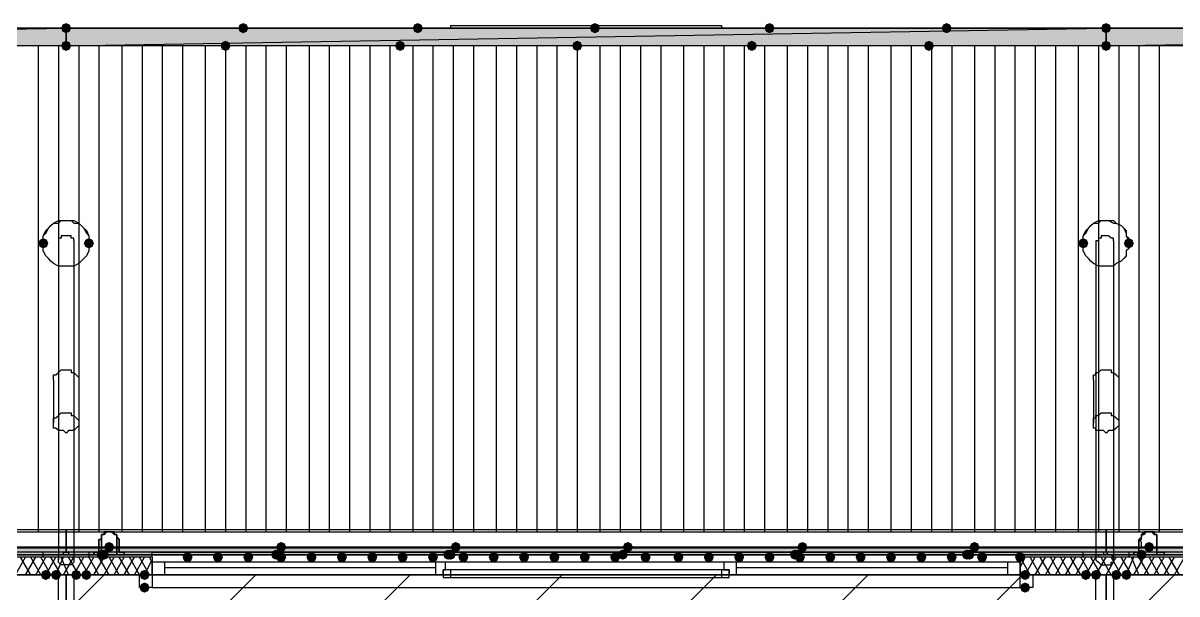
# Model space of a CAD drawing. Header units: millimetres. Extents: x 0 to 420, y 0 to 297.
# Drawn here: x 328.08 to 347.39, y 236.28 to 245.83 of the extents above; entities that cross this region are included whole.
import ezdxf

# ---------------------------------------------------------------- set-up
doc = ezdxf.new("R2010")
doc.units = ezdxf.units.MM
doc.layers.get('0').update_dxf_attribs({"linetype": 'CONTINUOUS'})

msp = doc.modelspace()

# ---------------------------------------------------------------- hatches: boundary and pattern name
at = {"true_color": 0x000007}
h = msp.add_hatch(color=0, dxfattribs=at)
h.paths.add_polyline_path([(328.803, 245.448667), (311.404, 245.448667), (328.803, 245.745)], flags=0)
h.paths.add_polyline_path([(311.404, 245.448667), (328.803, 245.745), (311.404, 245.745)], flags=0)
at = {"true_color": 0x0000fe}
for points in [[(328.887667, 245.745), (328.862796, 245.685204), (328.803, 245.660333), (328.743204, 245.685204), (328.718333, 245.745), (328.743204, 245.804796), (328.803, 245.829667), (328.862796, 245.804796)], [(328.887667, 245.745), (328.862796, 245.685204), (328.803, 245.660333), (328.743204, 245.685204), (328.718333, 245.745), (328.743204, 245.804796), (328.803, 245.829667), (328.862796, 245.804796)], [(331.851, 245.745), (331.826129, 245.685204), (331.766333, 245.660333), (331.706537, 245.685204), (331.681667, 245.745), (331.706537, 245.804796), (331.766333, 245.829667), (331.826129, 245.804796)], [(334.772, 245.745), (334.747129, 245.685204), (334.687333, 245.660333), (334.627538, 245.685204), (334.602667, 245.745), (334.627537, 245.804796), (334.687333, 245.829667), (334.747129, 245.804796)], [(337.735333, 245.745), (337.710462, 245.685204), (337.650667, 245.660333), (337.590871, 245.685204), (337.566, 245.745), (337.590871, 245.804796), (337.650667, 245.829667), (337.710462, 245.804796)], [(340.656333, 245.745), (340.631463, 245.685204), (340.571667, 245.660333), (340.511871, 245.685204), (340.487, 245.745), (340.511871, 245.804796), (340.571667, 245.829667), (340.631462, 245.804796)], [(343.619667, 245.745), (343.594796, 245.685204), (343.535, 245.660333), (343.475204, 245.685204), (343.450333, 245.745), (343.475204, 245.804796), (343.535, 245.829667), (343.594796, 245.804796)], [(346.286667, 245.745), (346.261796, 245.685204), (346.202, 245.660333), (346.142204, 245.685204), (346.117333, 245.745), (346.142204, 245.804796), (346.202, 245.829667), (346.261796, 245.804796)], [(346.286667, 245.745), (346.261796, 245.685204), (346.202, 245.660333), (346.142204, 245.685204), (346.117333, 245.745), (346.142204, 245.804796), (346.202, 245.829667), (346.261796, 245.804796)], [(328.887667, 245.448667), (328.862796, 245.388871), (328.803, 245.364), (328.743204, 245.388871), (328.718333, 245.448667), (328.743204, 245.508462), (328.803, 245.533333), (328.862796, 245.508463)], [(331.554667, 245.448667), (331.529796, 245.388871), (331.47, 245.364), (331.410204, 245.388871), (331.385333, 245.448667), (331.410204, 245.508462), (331.47, 245.533333), (331.529796, 245.508463)], [(334.475667, 245.448667), (334.450796, 245.388871), (334.391, 245.364), (334.331204, 245.388871), (334.306333, 245.448667), (334.331204, 245.508462), (334.391, 245.533333), (334.450796, 245.508463)], [(337.439, 245.448667), (337.414129, 245.388871), (337.354333, 245.364), (337.294537, 245.388871), (337.269667, 245.448667), (337.294537, 245.508462), (337.354333, 245.533333), (337.414129, 245.508463)], [(340.36, 245.448667), (340.335129, 245.388871), (340.275333, 245.364), (340.215537, 245.388871), (340.190667, 245.448667), (340.215537, 245.508462), (340.275333, 245.533333), (340.335129, 245.508463)], [(343.323333, 245.448667), (343.298463, 245.388871), (343.238667, 245.364), (343.178871, 245.388871), (343.154, 245.448667), (343.178871, 245.508462), (343.238667, 245.533333), (343.298462, 245.508463)], [(346.286667, 245.448667), (346.261796, 245.388871), (346.202, 245.364), (346.142204, 245.388871), (346.117333, 245.448667), (346.142204, 245.508462), (346.202, 245.533333), (346.261796, 245.508463)], [(329.607333, 237.066667), (329.582462, 237.006871), (329.522667, 236.982), (329.462871, 237.006871), (329.438, 237.066667), (329.462871, 237.126462), (329.522667, 237.151333), (329.582462, 237.126463)], [(332.486, 237.066667), (332.461129, 237.006871), (332.401333, 236.982), (332.341537, 237.006871), (332.316667, 237.066667), (332.341537, 237.126462), (332.401333, 237.151333), (332.461129, 237.126463)], [(335.407, 237.066667), (335.382129, 237.006871), (335.322333, 236.982), (335.262538, 237.006871), (335.237667, 237.066667), (335.262537, 237.126462), (335.322333, 237.151333), (335.382129, 237.126463)], [(338.285667, 237.066667), (338.260796, 237.006871), (338.201, 236.982), (338.141204, 237.006871), (338.116333, 237.066667), (338.141204, 237.126462), (338.201, 237.151333), (338.260796, 237.126463)], [(341.206667, 237.066667), (341.181796, 237.006871), (341.122, 236.982), (341.062204, 237.006871), (341.037333, 237.066667), (341.062204, 237.126462), (341.122, 237.151333), (341.181796, 237.126463)], [(344.085333, 237.066667), (344.060462, 237.006871), (344.000667, 236.982), (343.940871, 237.006871), (343.916, 237.066667), (343.940871, 237.126462), (344.000667, 237.151333), (344.060462, 237.126463)], [(347.006333, 237.066667), (346.981462, 237.006871), (346.921667, 236.982), (346.861871, 237.006871), (346.837, 237.066667), (346.861871, 237.126462), (346.921667, 237.151333), (346.981462, 237.126463)], [(329.480333, 236.939667), (329.455462, 236.879871), (329.395667, 236.855), (329.335871, 236.879871), (329.311, 236.939667), (329.335871, 236.999462), (329.395667, 237.024333), (329.455462, 236.999463)], [(329.522667, 236.939667), (329.497796, 236.879871), (329.438, 236.855), (329.378204, 236.879871), (329.353333, 236.939667), (329.378204, 236.999462), (329.438, 237.024333), (329.497796, 236.999463)], [(329.522667, 236.939667), (329.497796, 236.879871), (329.438, 236.855), (329.378204, 236.879871), (329.353333, 236.939667), (329.378204, 236.999462), (329.438, 237.024333), (329.497796, 236.999463)], [(332.401333, 236.939667), (332.376463, 236.879871), (332.316667, 236.855), (332.256871, 236.879871), (332.232, 236.939667), (332.256871, 236.999462), (332.316667, 237.024333), (332.376462, 236.999463)], [(332.401333, 236.939667), (332.376463, 236.879871), (332.316667, 236.855), (332.256871, 236.879871), (332.232, 236.939667), (332.256871, 236.999462), (332.316667, 237.024333), (332.376462, 236.999463)], [(332.401333, 236.939667), (332.376463, 236.879871), (332.316667, 236.855), (332.256871, 236.879871), (332.232, 236.939667), (332.256871, 236.999462), (332.316667, 237.024333), (332.376462, 236.999463)], [(335.28, 236.939667), (335.255129, 236.879871), (335.195333, 236.855), (335.135538, 236.879871), (335.110667, 236.939667), (335.135537, 236.999462), (335.195333, 237.024333), (335.255129, 236.999463)], [(335.322333, 236.939667), (335.297462, 236.879871), (335.237667, 236.855), (335.177871, 236.879871), (335.153, 236.939667), (335.177871, 236.999462), (335.237667, 237.024333), (335.297462, 236.999463)], [(335.322333, 236.939667), (335.297462, 236.879871), (335.237667, 236.855), (335.177871, 236.879871), (335.153, 236.939667), (335.177871, 236.999462), (335.237667, 237.024333), (335.297462, 236.999463)], [(338.201, 236.939667), (338.176129, 236.879871), (338.116333, 236.855), (338.056537, 236.879871), (338.031667, 236.939667), (338.056537, 236.999462), (338.116333, 237.024333), (338.176129, 236.999463)], [(338.201, 236.939667), (338.176129, 236.879871), (338.116333, 236.855), (338.056537, 236.879871), (338.031667, 236.939667), (338.056537, 236.999462), (338.116333, 237.024333), (338.176129, 236.999463)], [(338.201, 236.939667), (338.176129, 236.879871), (338.116333, 236.855), (338.056537, 236.879871), (338.031667, 236.939667), (338.056537, 236.999462), (338.116333, 237.024333), (338.176129, 236.999463)], [(341.079667, 236.939667), (341.054796, 236.879871), (340.995, 236.855), (340.935204, 236.879871), (340.910333, 236.939667), (340.935204, 236.999462), (340.995, 237.024333), (341.054796, 236.999463)], [(341.079667, 236.939667), (341.054796, 236.879871), (340.995, 236.855), (340.935204, 236.879871), (340.910333, 236.939667), (340.935204, 236.999462), (340.995, 237.024333), (341.054796, 236.999463)], [(341.122, 236.939667), (341.097129, 236.879871), (341.037333, 236.855), (340.977538, 236.879871), (340.952667, 236.939667), (340.977537, 236.999462), (341.037333, 237.024333), (341.097129, 236.999463)], [(343.958333, 236.939667), (343.933463, 236.879871), (343.873667, 236.855), (343.813871, 236.879871), (343.789, 236.939667), (343.813871, 236.999462), (343.873667, 237.024333), (343.933462, 236.999463)], [(344.000667, 236.939667), (343.975796, 236.879871), (343.916, 236.855), (343.856204, 236.879871), (343.831333, 236.939667), (343.856204, 236.999462), (343.916, 237.024333), (343.975796, 236.999463)], [(344.000667, 236.939667), (343.975796, 236.879871), (343.916, 236.855), (343.856204, 236.879871), (343.831333, 236.939667), (343.856204, 236.999462), (343.916, 237.024333), (343.975796, 236.999463)], [(346.879333, 236.939667), (346.854462, 236.879871), (346.794667, 236.855), (346.734871, 236.879871), (346.71, 236.939667), (346.734871, 236.999462), (346.794667, 237.024333), (346.854462, 236.999463)], [(346.879333, 236.939667), (346.854462, 236.879871), (346.794667, 236.855), (346.734871, 236.879871), (346.71, 236.939667), (346.734871, 236.999462), (346.794667, 237.024333), (346.854462, 236.999463)], [(346.879333, 236.939667), (346.854462, 236.879871), (346.794667, 236.855), (346.734871, 236.879871), (346.71, 236.939667), (346.734871, 236.999462), (346.794667, 237.024333), (346.854462, 236.999463)]]:
    msp.add_hatch(color=0, dxfattribs=at).paths.add_polyline_path(points, flags=0)
at = {"true_color": 0x000007}
h = msp.add_hatch(color=0, dxfattribs=at)
h.paths.add_polyline_path([(346.202, 245.448667), (328.803, 245.448667), (346.202, 245.745)], flags=0)
h.paths.add_polyline_path([(328.803, 245.448667), (346.202, 245.745), (328.803, 245.745)], flags=0)
h = msp.add_hatch(color=0, dxfattribs=at)
h.paths.add_polyline_path([(363.558667, 245.448667), (346.202, 245.448667), (363.558667, 245.745)], flags=0)
h.paths.add_polyline_path([(346.202, 245.448667), (363.558667, 245.745), (346.202, 245.745)], flags=0)
for points in [[(328.506667, 242.146667), (328.481796, 242.086871), (328.422, 242.062), (328.362204, 242.086871), (328.337333, 242.146667), (328.362204, 242.206462), (328.422, 242.231333), (328.481796, 242.206463)], [(329.268667, 242.146667), (329.243796, 242.086871), (329.184, 242.062), (329.124204, 242.086871), (329.099333, 242.146667), (329.124204, 242.206462), (329.184, 242.231333), (329.243796, 242.206463)], [(345.905667, 242.146667), (345.880796, 242.086871), (345.821, 242.062), (345.761204, 242.086871), (345.736333, 242.146667), (345.761204, 242.206462), (345.821, 242.231333), (345.880796, 242.206463)], [(346.667667, 242.146667), (346.642796, 242.086871), (346.583, 242.062), (346.523204, 242.086871), (346.498333, 242.146667), (346.523204, 242.206462), (346.583, 242.231333), (346.642796, 242.206463)], [(330.919667, 236.897333), (330.894796, 236.837537), (330.835, 236.812667), (330.775204, 236.837537), (330.750333, 236.897333), (330.775204, 236.957129), (330.835, 236.982), (330.894796, 236.957129)], [(331.427667, 236.897333), (331.402796, 236.837537), (331.343, 236.812667), (331.283204, 236.837537), (331.258333, 236.897333), (331.283204, 236.957129), (331.343, 236.982), (331.402796, 236.957129)], [(331.935667, 236.897333), (331.910796, 236.837537), (331.851, 236.812667), (331.791204, 236.837537), (331.766333, 236.897333), (331.791204, 236.957129), (331.851, 236.982), (331.910796, 236.957129)], [(332.486, 236.897333), (332.461129, 236.837537), (332.401333, 236.812667), (332.341537, 236.837537), (332.316667, 236.897333), (332.341537, 236.957129), (332.401333, 236.982), (332.461129, 236.957129)], [(332.994, 236.897333), (332.969129, 236.837537), (332.909333, 236.812667), (332.849538, 236.837537), (332.824667, 236.897333), (332.849537, 236.957129), (332.909333, 236.982), (332.969129, 236.957129)], [(333.502, 236.897333), (333.477129, 236.837537), (333.417333, 236.812667), (333.357538, 236.837537), (333.332667, 236.897333), (333.357537, 236.957129), (333.417333, 236.982), (333.477129, 236.957129)], [(334.01, 236.897333), (333.985129, 236.837537), (333.925333, 236.812667), (333.865538, 236.837537), (333.840667, 236.897333), (333.865537, 236.957129), (333.925333, 236.982), (333.985129, 236.957129)], [(334.518, 236.897333), (334.493129, 236.837537), (334.433333, 236.812667), (334.373538, 236.837537), (334.348667, 236.897333), (334.373537, 236.957129), (334.433333, 236.982), (334.493129, 236.957129)], [(335.026, 236.897333), (335.001129, 236.837537), (334.941333, 236.812667), (334.881537, 236.837537), (334.856667, 236.897333), (334.881537, 236.957129), (334.941333, 236.982), (335.001129, 236.957129)], [(335.534, 236.897333), (335.509129, 236.837537), (335.449333, 236.812667), (335.389537, 236.837537), (335.364667, 236.897333), (335.389537, 236.957129), (335.449333, 236.982), (335.509129, 236.957129)], [(336.042, 236.897333), (336.017129, 236.837537), (335.957333, 236.812667), (335.897538, 236.837537), (335.872667, 236.897333), (335.897537, 236.957129), (335.957333, 236.982), (336.017129, 236.957129)], [(336.55, 236.897333), (336.525129, 236.837537), (336.465333, 236.812667), (336.405538, 236.837537), (336.380667, 236.897333), (336.405537, 236.957129), (336.465333, 236.982), (336.525129, 236.957129)], [(337.058, 236.897333), (337.033129, 236.837537), (336.973333, 236.812667), (336.913537, 236.837537), (336.888667, 236.897333), (336.913537, 236.957129), (336.973333, 236.982), (337.033129, 236.957129)], [(337.566, 236.897333), (337.541129, 236.837537), (337.481333, 236.812667), (337.421538, 236.837537), (337.396667, 236.897333), (337.421537, 236.957129), (337.481333, 236.982), (337.541129, 236.957129)], [(338.074, 236.897333), (338.049129, 236.837537), (337.989333, 236.812667), (337.929537, 236.837537), (337.904667, 236.897333), (337.929537, 236.957129), (337.989333, 236.982), (338.049129, 236.957129)], [(338.582, 236.897333), (338.557129, 236.837537), (338.497333, 236.812667), (338.437538, 236.837537), (338.412667, 236.897333), (338.437537, 236.957129), (338.497333, 236.982), (338.557129, 236.957129)], [(339.132333, 236.897333), (339.107462, 236.837537), (339.047667, 236.812667), (338.987871, 236.837537), (338.963, 236.897333), (338.987871, 236.957129), (339.047667, 236.982), (339.107462, 236.957129)], [(339.640333, 236.897333), (339.615463, 236.837537), (339.555667, 236.812667), (339.495871, 236.837537), (339.471, 236.897333), (339.495871, 236.957129), (339.555667, 236.982), (339.615462, 236.957129)], [(340.148333, 236.897333), (340.123462, 236.837537), (340.063667, 236.812667), (340.003871, 236.837537), (339.979, 236.897333), (340.003871, 236.957129), (340.063667, 236.982), (340.123462, 236.957129)], [(340.656333, 236.897333), (340.631463, 236.837537), (340.571667, 236.812667), (340.511871, 236.837537), (340.487, 236.897333), (340.511871, 236.957129), (340.571667, 236.982), (340.631462, 236.957129)], [(341.164333, 236.897333), (341.139462, 236.837537), (341.079667, 236.812667), (341.019871, 236.837537), (340.995, 236.897333), (341.019871, 236.957129), (341.079667, 236.982), (341.139462, 236.957129)], [(341.672333, 236.897333), (341.647462, 236.837537), (341.587667, 236.812667), (341.527871, 236.837537), (341.503, 236.897333), (341.527871, 236.957129), (341.587667, 236.982), (341.647462, 236.957129)], [(342.180333, 236.897333), (342.155463, 236.837537), (342.095667, 236.812667), (342.035871, 236.837537), (342.011, 236.897333), (342.035871, 236.957129), (342.095667, 236.982), (342.155462, 236.957129)], [(342.688333, 236.897333), (342.663462, 236.837537), (342.603667, 236.812667), (342.543871, 236.837537), (342.519, 236.897333), (342.543871, 236.957129), (342.603667, 236.982), (342.663462, 236.957129)], [(343.196333, 236.897333), (343.171462, 236.837537), (343.111667, 236.812667), (343.051871, 236.837537), (343.027, 236.897333), (343.051871, 236.957129), (343.111667, 236.982), (343.171462, 236.957129)], [(343.704333, 236.897333), (343.679463, 236.837537), (343.619667, 236.812667), (343.559871, 236.837537), (343.535, 236.897333), (343.559871, 236.957129), (343.619667, 236.982), (343.679462, 236.957129)], [(344.212333, 236.897333), (344.187462, 236.837537), (344.127667, 236.812667), (344.067871, 236.837537), (344.043, 236.897333), (344.067871, 236.957129), (344.127667, 236.982), (344.187462, 236.957129)], [(344.847333, 236.897333), (344.822462, 236.837537), (344.762667, 236.812667), (344.702871, 236.837537), (344.678, 236.897333), (344.702871, 236.957129), (344.762667, 236.982), (344.822462, 236.957129)], [(328.549, 236.601), (328.524129, 236.541204), (328.464333, 236.516333), (328.404537, 236.541204), (328.379667, 236.601), (328.404537, 236.660796), (328.464333, 236.685667), (328.524129, 236.660796)], [(328.718333, 236.601), (328.693463, 236.541204), (328.633667, 236.516333), (328.573871, 236.541204), (328.549, 236.601), (328.573871, 236.660796), (328.633667, 236.685667), (328.693462, 236.660796)], [(329.057, 236.601), (329.032129, 236.541204), (328.972333, 236.516333), (328.912537, 236.541204), (328.887667, 236.601), (328.912537, 236.660796), (328.972333, 236.685667), (329.032129, 236.660796)], [(329.226333, 236.601), (329.201462, 236.541204), (329.141667, 236.516333), (329.081871, 236.541204), (329.057, 236.601), (329.081871, 236.660796), (329.141667, 236.685667), (329.201462, 236.660796)], [(330.2, 236.601), (330.175129, 236.541204), (330.115333, 236.516333), (330.055538, 236.541204), (330.030667, 236.601), (330.055537, 236.660796), (330.115333, 236.685667), (330.175129, 236.660796)], [(344.932, 236.601), (344.907129, 236.541204), (344.847333, 236.516333), (344.787537, 236.541204), (344.762667, 236.601), (344.787537, 236.660796), (344.847333, 236.685667), (344.907129, 236.660796)], [(345.948, 236.601), (345.923129, 236.541204), (345.863333, 236.516333), (345.803537, 236.541204), (345.778667, 236.601), (345.803537, 236.660796), (345.863333, 236.685667), (345.923129, 236.660796)], [(346.117333, 236.601), (346.092462, 236.541204), (346.032667, 236.516333), (345.972871, 236.541204), (345.948, 236.601), (345.972871, 236.660796), (346.032667, 236.685667), (346.092462, 236.660796)], [(346.456, 236.601), (346.431129, 236.541204), (346.371333, 236.516333), (346.311537, 236.541204), (346.286667, 236.601), (346.311537, 236.660796), (346.371333, 236.685667), (346.431129, 236.660796)], [(346.625333, 236.601), (346.600462, 236.541204), (346.540667, 236.516333), (346.480871, 236.541204), (346.456, 236.601), (346.480871, 236.660796), (346.540667, 236.685667), (346.600462, 236.660796)], [(330.2, 236.389333), (330.175129, 236.329537), (330.115333, 236.304667), (330.055538, 236.329537), (330.030667, 236.389333), (330.055537, 236.449129), (330.115333, 236.474), (330.175129, 236.449129)], [(344.932, 236.389333), (344.907129, 236.329537), (344.847333, 236.304667), (344.787537, 236.329537), (344.762667, 236.389333), (344.787537, 236.449129), (344.847333, 236.474), (344.907129, 236.449129)]]:
    msp.add_hatch(color=0, dxfattribs=at).paths.add_polyline_path(points, flags=0)
h = msp.add_hatch(color=0, dxfattribs=at)
h.paths.add_polyline_path([(119.507, 237.066667), (381.550333, 237.066667), (119.507, 236.939667)], flags=0)
h.paths.add_polyline_path([(381.550333, 237.066667), (119.507, 236.939667), (381.550333, 236.939667)], flags=0)

# ---------------------------------------------------------------- linework, layer by layer
at = {"color": 0, "true_color": 0x000007}
for points in [[(363.558667, 245.745), (363.558667, 245.448667), (346.202, 245.448667), (346.202, 245.745), (346.202, 245.448667), (328.803, 245.448667), (328.803, 245.745), (328.803, 245.448667), (311.404, 245.448667), (311.404, 245.745), (311.404, 245.448667), (294.005, 245.448667), (294.005, 245.745), (276.648333, 245.745), (276.648333, 245.448667), (294.005, 245.448667), (294.005, 245.745), (311.404, 245.745), (328.803, 245.745), (346.202, 245.745)], [(328.803, 245.448667), (311.404, 245.448667), (328.803, 245.745)], [(311.404, 245.448667), (328.803, 245.745), (311.404, 245.745)], [(346.202, 245.448667), (328.803, 245.448667), (346.202, 245.745)], [(328.803, 245.448667), (346.202, 245.745), (328.803, 245.745)], [(339.767333, 245.787333), (339.767333, 245.745), (335.237667, 245.745), (335.237667, 245.787333)], [(363.558667, 245.448667), (346.202, 245.448667), (363.558667, 245.745)], [(346.202, 245.448667), (363.558667, 245.745), (346.202, 245.745)], [(381.550333, 244.898333), (381.550333, 245.448667), (119.507, 245.448667), (119.507, 244.898333), (119.507, 237.871), (119.507, 237.320667), (381.550333, 237.320667), (381.550333, 237.871)], [(328.887667, 241.765667), (328.803, 241.765667), (328.718333, 241.765667), (328.676, 241.765667), (328.591333, 241.808), (328.549, 241.850333), (328.506667, 241.892667), (328.464333, 241.935), (328.422, 242.019667), (328.422, 242.062), (328.422, 242.146667), (328.422, 242.189), (328.422, 242.273667), (328.464333, 242.316), (328.506667, 242.400667), (328.549, 242.443), (328.591333, 242.485333), (328.676, 242.485333), (328.718333, 242.527667), (328.803, 242.527667), (328.887667, 242.527667), (328.93, 242.485333), (329.014667, 242.485333), (329.057, 242.443), (329.099333, 242.400667), (329.141667, 242.316), (329.184, 242.273667), (329.184, 242.189), (329.184, 242.146667), (329.184, 242.062), (329.184, 242.019667), (329.141667, 241.935), (329.099333, 241.892667), (329.057, 241.850333), (329.014667, 241.808), (328.93, 241.765667)], [(346.244333, 241.765667), (346.202, 241.765667), (346.117333, 241.765667), (346.075, 241.765667), (345.990333, 241.808), (345.948, 241.850333), (345.905667, 241.892667), (345.863333, 241.935), (345.821, 242.019667), (345.821, 242.062), (345.821, 242.146667), (345.821, 242.189), (345.821, 242.273667), (345.863333, 242.316), (345.905667, 242.400667), (345.948, 242.443), (345.990333, 242.485333), (346.075, 242.485333), (346.117333, 242.527667), (346.202, 242.527667), (346.244333, 242.527667), (346.329, 242.485333), (346.371333, 242.485333), (346.456, 242.443), (346.498333, 242.400667), (346.540667, 242.316), (346.540667, 242.273667), (346.583, 242.189), (346.583, 242.146667), (346.583, 242.062), (346.540667, 242.019667), (346.540667, 241.935), (346.498333, 241.892667), (346.456, 241.850333), (346.371333, 241.808), (346.329, 241.765667)], [(328.845333, 239.014), (328.803, 238.971667), (328.760667, 239.014), (328.718333, 239.014), (328.676, 239.014), (328.633667, 239.056333), (328.591333, 239.056333), (328.591333, 239.098667), (328.591333, 239.141), (328.591333, 239.183333), (328.591333, 239.225667), (328.633667, 239.225667), (328.676, 239.268), (328.718333, 239.310333), (328.760667, 239.310333), (328.803, 239.310333), (328.845333, 239.310333), (328.887667, 239.310333), (328.887667, 239.268), (328.93, 239.268), (328.972333, 239.225667), (329.014667, 239.183333), (329.014667, 239.141), (329.014667, 239.098667), (328.972333, 239.056333), (328.93, 239.014), (328.887667, 239.014)], [(346.244333, 239.014), (346.202, 238.971667), (346.159667, 239.014), (346.117333, 239.014), (346.075, 239.014), (346.032667, 239.014), (346.032667, 239.056333), (345.990333, 239.056333), (345.990333, 239.098667), (345.990333, 239.141), (345.990333, 239.183333), (345.990333, 239.225667), (346.032667, 239.225667), (346.032667, 239.268), (346.075, 239.268), (346.117333, 239.310333), (346.159667, 239.310333), (346.202, 239.310333), (346.244333, 239.310333), (346.286667, 239.310333), (346.286667, 239.268), (346.329, 239.268), (346.371333, 239.225667), (346.413667, 239.183333), (346.413667, 239.141), (346.413667, 239.098667), (346.371333, 239.056333), (346.329, 239.014), (346.286667, 239.014)], [(328.803, 236.982), (311.404, 236.982), (311.404, 237.363), (328.803, 237.363)], [(346.202, 236.982), (328.803, 236.982), (328.803, 237.363), (346.202, 237.363)], [(329.268667, 236.939667), (329.268667, 236.982), (329.353333, 236.982), (329.353333, 237.193667), (329.395667, 237.193667), (329.395667, 237.236), (329.395667, 237.278333), (329.438, 237.278333), (329.438, 237.320667), (329.480333, 237.320667), (329.522667, 237.320667), (329.565, 237.320667), (329.607333, 237.320667), (329.607333, 237.278333), (329.649667, 237.278333), (329.649667, 237.236), (329.692, 237.193667), (329.692, 236.982), (329.776667, 236.982), (329.776667, 236.939667), (329.649667, 236.939667), (329.649667, 237.193667), (329.649667, 237.236), (329.649667, 237.278333), (329.607333, 237.278333), (329.565, 237.320667), (329.522667, 237.320667), (329.480333, 237.320667), (329.438, 237.278333), (329.395667, 237.278333), (329.395667, 237.236), (329.395667, 237.193667), (329.395667, 236.939667), (329.268667, 236.939667), (329.268667, 236.982), (329.353333, 236.982), (329.353333, 237.193667), (329.395667, 237.193667), (329.395667, 237.236), (329.395667, 237.278333), (329.438, 237.278333), (329.438, 237.320667), (329.480333, 237.320667), (329.522667, 237.320667), (329.565, 237.320667), (329.607333, 237.320667), (329.607333, 237.278333), (329.649667, 237.278333), (329.649667, 237.236), (329.692, 237.193667), (329.692, 236.982), (329.776667, 236.982), (329.776667, 236.939667), (329.649667, 236.939667), (329.649667, 237.193667), (329.649667, 237.236), (329.649667, 237.278333), (329.607333, 237.278333), (329.565, 237.320667), (329.522667, 237.320667), (329.480333, 237.320667), (329.438, 237.278333), (329.395667, 237.278333), (329.395667, 237.236), (329.395667, 237.193667), (329.395667, 236.939667), (329.268667, 236.939667), (329.395667, 236.939667), (329.395667, 237.193667), (329.395667, 237.236), (329.395667, 237.278333), (329.438, 237.278333), (329.480333, 237.320667), (329.522667, 237.320667), (329.565, 237.320667), (329.607333, 237.278333), (329.649667, 237.278333), (329.649667, 237.236), (329.649667, 237.193667), (329.649667, 236.939667), (329.776667, 236.939667), (329.776667, 236.982), (329.692, 236.982), (329.692, 237.193667), (329.649667, 237.236), (329.649667, 237.278333), (329.607333, 237.278333), (329.607333, 237.320667), (329.565, 237.320667), (329.522667, 237.320667), (329.480333, 237.320667), (329.438, 237.320667), (329.438, 237.278333), (329.395667, 237.278333), (329.395667, 237.236), (329.395667, 237.193667), (329.353333, 237.193667), (329.353333, 236.982), (329.268667, 236.982)], [(329.649667, 237.193667), (329.649667, 237.151333), (329.649667, 237.109), (329.649667, 237.066667), (329.607333, 237.066667), (329.565, 237.024333), (329.522667, 237.024333), (329.480333, 237.024333), (329.438, 237.066667), (329.395667, 237.066667), (329.395667, 237.109), (329.395667, 237.151333), (329.395667, 237.193667), (329.395667, 237.236), (329.395667, 237.278333), (329.438, 237.278333), (329.480333, 237.320667), (329.522667, 237.320667), (329.565, 237.320667), (329.607333, 237.278333), (329.649667, 237.278333), (329.649667, 237.236)], [(329.395667, 237.193667), (329.395667, 237.236), (329.395667, 237.278333), (329.438, 237.278333), (329.480333, 237.320667), (329.522667, 237.320667), (329.565, 237.320667), (329.607333, 237.278333), (329.649667, 237.278333), (329.649667, 237.236), (329.649667, 237.193667), (329.649667, 237.151333), (329.649667, 237.109), (329.649667, 237.066667), (329.607333, 237.066667), (329.565, 237.024333), (329.522667, 237.024333), (329.480333, 237.024333), (329.438, 237.066667), (329.395667, 237.066667), (329.395667, 237.109), (329.395667, 237.151333)], [(363.601, 236.982), (346.202, 236.982), (346.202, 237.363), (363.601, 237.363)], [(346.667667, 236.939667), (346.667667, 236.982), (346.752333, 236.982), (346.752333, 237.193667), (346.794667, 237.236), (346.794667, 237.278333), (346.837, 237.320667), (346.879333, 237.320667), (346.921667, 237.320667), (346.964, 237.320667), (347.006333, 237.320667), (347.006333, 237.278333), (347.048667, 237.278333), (347.048667, 237.236), (347.048667, 237.193667), (347.048667, 236.982), (347.175667, 236.982), (347.175667, 236.939667), (347.048667, 236.939667), (347.048667, 237.193667), (347.048667, 237.236), (347.048667, 237.278333), (347.006333, 237.278333), (346.964, 237.320667), (346.921667, 237.320667), (346.879333, 237.320667), (346.837, 237.320667), (346.837, 237.278333), (346.794667, 237.278333), (346.794667, 237.236), (346.752333, 237.193667), (346.752333, 236.939667), (346.667667, 236.939667), (346.667667, 236.982), (346.752333, 236.982), (346.752333, 237.193667), (346.794667, 237.236), (346.794667, 237.278333), (346.837, 237.320667), (346.879333, 237.320667), (346.921667, 237.320667), (346.964, 237.320667), (347.006333, 237.320667), (347.006333, 237.278333), (347.048667, 237.278333), (347.048667, 237.236), (347.048667, 237.193667), (347.048667, 236.982), (347.175667, 236.982), (347.175667, 236.939667), (347.048667, 236.939667), (347.048667, 237.193667), (347.048667, 237.236), (347.048667, 237.278333), (347.006333, 237.278333), (346.964, 237.320667), (346.921667, 237.320667), (346.879333, 237.320667), (346.837, 237.320667), (346.837, 237.278333), (346.794667, 237.278333), (346.794667, 237.236), (346.752333, 237.193667), (346.752333, 236.939667), (346.667667, 236.939667), (346.752333, 236.939667), (346.752333, 237.193667), (346.794667, 237.236), (346.794667, 237.278333), (346.837, 237.278333), (346.837, 237.320667), (346.879333, 237.320667), (346.921667, 237.320667), (346.964, 237.320667), (347.006333, 237.278333), (347.048667, 237.278333), (347.048667, 237.236), (347.048667, 237.193667), (347.048667, 236.939667), (347.175667, 236.939667), (347.175667, 236.982), (347.048667, 236.982), (347.048667, 237.193667), (347.048667, 237.236), (347.048667, 237.278333), (347.006333, 237.278333), (347.006333, 237.320667), (346.964, 237.320667), (346.921667, 237.320667), (346.879333, 237.320667), (346.837, 237.320667), (346.794667, 237.278333), (346.794667, 237.236), (346.752333, 237.193667), (346.752333, 236.982), (346.667667, 236.982)], [(347.048667, 237.193667), (347.048667, 237.151333), (347.048667, 237.109), (347.048667, 237.066667), (347.006333, 237.066667), (346.964, 237.024333), (346.921667, 237.024333), (346.879333, 237.024333), (346.837, 237.066667), (346.794667, 237.066667), (346.794667, 237.109), (346.794667, 237.151333), (346.752333, 237.193667), (346.794667, 237.193667), (346.794667, 237.236), (346.794667, 237.278333), (346.837, 237.278333), (346.879333, 237.320667), (346.921667, 237.320667), (346.964, 237.320667), (347.006333, 237.278333), (347.048667, 237.278333), (347.048667, 237.236)], [(346.752333, 237.193667), (346.794667, 237.193667), (346.794667, 237.236), (346.794667, 237.278333), (346.837, 237.278333), (346.879333, 237.320667), (346.921667, 237.320667), (346.964, 237.320667), (347.006333, 237.278333), (347.048667, 237.278333), (347.048667, 237.236), (347.048667, 237.193667), (347.048667, 237.151333), (347.048667, 237.109), (347.048667, 237.066667), (347.006333, 237.066667), (346.964, 237.024333), (346.921667, 237.024333), (346.879333, 237.024333), (346.837, 237.066667), (346.794667, 237.066667), (346.794667, 237.109), (346.794667, 237.151333)], [(119.507, 237.066667), (381.550333, 237.066667), (119.507, 236.939667)], [(381.550333, 237.066667), (119.507, 236.939667), (381.550333, 236.939667)], [(119.507, 237.066667), (119.507, 236.939667), (381.550333, 236.939667), (381.550333, 237.066667)], [(328.845333, 236.770333), (328.803, 236.770333), (328.760667, 236.770333), (328.718333, 236.770333), (328.676, 236.812667), (328.676, 236.855), (328.676, 236.897333), (328.676, 236.939667), (328.718333, 236.939667), (328.760667, 236.939667), (328.760667, 236.982), (328.803, 236.982), (328.845333, 236.982), (328.845333, 236.939667), (328.887667, 236.939667), (328.93, 236.939667), (328.93, 236.897333), (328.93, 236.855), (328.93, 236.812667), (328.887667, 236.770333)], [(346.202, 236.770333), (346.244333, 236.770333), (346.286667, 236.770333), (346.286667, 236.812667), (346.329, 236.812667), (346.329, 236.855), (346.329, 236.897333), (346.286667, 236.939667), (346.244333, 236.939667), (346.202, 236.982), (346.159667, 236.982), (346.159667, 236.939667), (346.117333, 236.939667), (346.075, 236.939667), (346.075, 236.897333), (346.032667, 236.897333), (346.032667, 236.855), (346.075, 236.812667), (346.117333, 236.770333), (346.159667, 236.770333)], [(330.242333, 236.601), (330.242333, 236.812667)], [(335.110667, 236.558667), (335.237667, 236.558667), (335.237667, 236.685667), (335.110667, 236.685667)], [(339.894333, 236.685667), (339.767333, 236.685667), (339.767333, 236.558667), (339.894333, 236.558667)], [(344.762667, 236.601), (344.762667, 236.812667)], [(392.938, 236.601), (258.868333, 236.601), (258.868333, 205.613), (242.189, 205.613), (242.189, 236.601), (108.161667, 236.601), (108.161667, 119.972667), (242.189, 119.972667), (242.189, 150.960667), (258.868333, 150.960667), (258.868333, 119.972667), (392.938, 119.972667)], [(329.141667, 235.881333), (328.422, 235.881333), (328.422, 235.923667), (328.803, 235.923667), (328.803, 236.601), (328.422, 236.601), (329.141667, 236.601), (328.803, 236.601), (328.803, 235.923667), (329.141667, 235.923667)], [(330.030667, 236.601), (330.242333, 236.601), (330.242333, 236.389333), (330.030667, 236.389333), (330.030667, 236.601), (330.242333, 236.601), (330.242333, 236.389333), (330.030667, 236.389333)], [(344.762667, 236.601), (344.974333, 236.601), (344.974333, 236.389333), (344.762667, 236.389333), (344.762667, 236.601), (344.974333, 236.601), (344.974333, 236.389333), (344.762667, 236.389333)], [(346.540667, 235.881333), (345.821, 235.881333), (345.821, 235.923667), (346.202, 235.923667), (346.202, 236.601), (345.821, 236.601), (346.540667, 236.601), (346.202, 236.601), (346.202, 235.923667), (346.540667, 235.923667)]]:
    msp.add_lwpolyline(points, close=True, dxfattribs=at)
for points in [[(328.803, 245.745), (311.404, 245.745)], [(346.202, 245.745), (328.803, 245.745)], [(335.237667, 245.745), (335.237667, 245.787333), (339.767333, 245.787333)], [(363.558667, 245.745), (346.202, 245.745)], [(328.422, 242.146667), (328.422, 242.231333), (328.422, 242.273667), (328.464333, 242.358333), (328.506667, 242.400667), (328.549, 242.443), (328.591333, 242.485333), (328.676, 242.527667), (328.718333, 242.527667), (328.803, 242.527667), (328.887667, 242.527667), (328.93, 242.527667), (329.014667, 242.485333), (329.057, 242.443), (329.099333, 242.400667), (329.141667, 242.358333), (329.184, 242.273667), (329.184, 242.231333), (329.184, 242.146667)], [(345.821, 242.146667), (345.821, 242.231333), (345.821, 242.273667), (345.863333, 242.358333), (345.905667, 242.400667), (345.948, 242.443), (345.990333, 242.485333), (346.075, 242.527667), (346.117333, 242.527667), (346.202, 242.527667), (346.244333, 242.527667), (346.329, 242.527667), (346.371333, 242.485333), (346.456, 242.443), (346.498333, 242.400667), (346.540667, 242.358333), (346.540667, 242.273667), (346.583, 242.231333), (346.583, 242.146667)], [(328.93, 242.189), (328.93, 242.231333), (328.887667, 242.231333), (328.887667, 242.273667), (328.845333, 242.273667), (328.803, 242.273667), (328.760667, 242.273667), (328.718333, 242.273667), (328.718333, 242.231333), (328.676, 242.231333), (328.676, 242.189)], [(346.329, 242.189), (346.329, 242.231333), (346.286667, 242.231333), (346.244333, 242.273667), (346.202, 242.273667), (346.159667, 242.273667), (346.117333, 242.273667), (346.117333, 242.231333), (346.075, 242.231333), (346.075, 242.189), (346.032667, 242.189)], [(328.676, 242.189), (328.676, 236.855)], [(328.93, 242.189), (328.93, 236.855)], [(346.032667, 242.189), (346.032667, 236.855)], [(346.329, 242.189), (346.329, 236.855)], [(328.591333, 239.860667), (328.591333, 239.903), (328.591333, 239.945333), (328.633667, 239.945333), (328.676, 239.987667), (328.718333, 240.03), (328.760667, 240.03), (328.803, 240.03), (328.845333, 240.03), (328.887667, 240.03), (328.887667, 239.987667), (328.93, 239.987667), (328.972333, 239.945333), (329.014667, 239.903), (329.014667, 239.860667)], [(345.990333, 239.860667), (345.990333, 239.903), (345.990333, 239.945333), (346.032667, 239.945333), (346.032667, 239.987667), (346.075, 239.987667), (346.117333, 240.03), (346.159667, 240.03), (346.202, 240.03), (346.244333, 240.03), (346.286667, 240.03), (346.286667, 239.987667), (346.329, 239.987667), (346.371333, 239.945333), (346.413667, 239.903), (346.413667, 239.860667)], [(328.591333, 239.860667), (328.591333, 239.141)], [(329.014667, 239.860667), (329.014667, 239.141)], [(345.990333, 239.860667), (345.990333, 239.141)], [(346.413667, 239.860667), (346.413667, 239.141)], [(119.507, 236.939667), (381.550333, 236.939667), (119.507, 236.939667), (381.550333, 236.939667)], [(119.507, 236.939667), (381.550333, 236.939667)], [(119.507, 236.939667), (381.550333, 236.939667)], [(330.242333, 236.897333), (327.363667, 236.897333)], [(327.956333, 236.601), (328.125667, 236.897333)], [(328.210333, 236.601), (328.041, 236.897333)], [(328.125667, 236.601), (328.295, 236.897333)], [(328.379667, 236.601), (328.210333, 236.897333)], [(328.295, 236.601), (328.464333, 236.897333)], [(328.549, 236.601), (328.379667, 236.897333)], [(329.184, 236.982), (329.141667, 236.982), (329.099333, 236.982), (329.057, 236.982), (329.014667, 236.982), (328.93, 236.982), (328.887667, 236.982), (328.803, 236.982), (328.718333, 236.982), (328.676, 236.982), (328.591333, 236.982), (328.549, 236.982), (328.506667, 236.982), (328.464333, 236.982), (328.422, 236.982)], [(329.184, 236.982), (329.184, 236.897333), (329.141667, 236.897333), (329.099333, 236.897333), (329.057, 236.897333), (329.014667, 236.897333), (328.93, 236.897333), (328.887667, 236.897333), (328.803, 236.897333), (328.718333, 236.897333), (328.676, 236.897333), (328.591333, 236.897333), (328.549, 236.897333), (328.506667, 236.897333), (328.464333, 236.897333), (328.422, 236.897333), (328.422, 236.982)], [(328.464333, 236.601), (328.633667, 236.897333)], [(328.718333, 236.601), (328.549, 236.897333)], [(328.633667, 236.601), (328.760667, 236.897333)], [(328.845333, 236.601), (328.718333, 236.897333)], [(328.760667, 236.601), (328.93, 236.897333)], [(329.014667, 236.601), (328.845333, 236.897333)], [(328.93, 236.601), (329.099333, 236.897333)], [(329.184, 236.601), (329.014667, 236.897333)], [(329.099333, 236.601), (329.268667, 236.897333)], [(329.353333, 236.601), (329.184, 236.897333)], [(329.268667, 236.601), (329.438, 236.897333)], [(329.522667, 236.601), (329.353333, 236.897333)], [(329.438, 236.601), (329.607333, 236.897333)], [(329.692, 236.601), (329.522667, 236.897333)], [(329.607333, 236.601), (329.776667, 236.897333)], [(329.861333, 236.601), (329.692, 236.897333)], [(329.776667, 236.601), (329.946, 236.897333)], [(330.030667, 236.601), (329.861333, 236.897333)], [(329.946, 236.601), (330.115333, 236.897333)], [(330.2, 236.601), (330.030667, 236.897333)], [(330.242333, 236.812667), (330.2, 236.897333)], [(330.242333, 236.897333), (330.242333, 236.982), (344.762667, 236.982), (344.762667, 236.897333)], [(330.242333, 236.897333), (330.242333, 236.812667), (330.242333, 236.601)], [(330.242333, 236.897333), (330.242333, 236.812667)], [(344.762667, 236.728), (344.847333, 236.897333)], [(344.932, 236.601), (344.762667, 236.897333)], [(344.762667, 236.897333), (344.762667, 236.812667), (344.762667, 236.601)], [(344.762667, 236.897333), (344.762667, 236.812667)], [(347.641333, 236.897333), (344.762667, 236.897333)], [(344.847333, 236.601), (345.016667, 236.897333)], [(345.101333, 236.601), (344.932, 236.897333)], [(345.016667, 236.601), (345.186, 236.897333)], [(345.270667, 236.601), (345.101333, 236.897333)], [(345.186, 236.601), (345.355333, 236.897333)], [(345.44, 236.601), (345.270667, 236.897333)], [(345.355333, 236.601), (345.524667, 236.897333)], [(345.609333, 236.601), (345.44, 236.897333)], [(345.524667, 236.601), (345.694, 236.897333)], [(345.778667, 236.601), (345.609333, 236.897333)], [(345.694, 236.601), (345.863333, 236.897333)], [(345.948, 236.601), (345.778667, 236.897333)], [(346.583, 236.982), (346.540667, 236.982), (346.498333, 236.982), (346.456, 236.982), (346.371333, 236.982), (346.329, 236.982), (346.244333, 236.982), (346.202, 236.982), (346.117333, 236.982), (346.075, 236.982), (345.990333, 236.982), (345.948, 236.982), (345.905667, 236.982), (345.863333, 236.982), (345.821, 236.982)], [(346.583, 236.982), (346.583, 236.897333), (346.540667, 236.897333), (346.498333, 236.897333), (346.456, 236.897333), (346.371333, 236.897333), (346.329, 236.897333), (346.244333, 236.897333), (346.202, 236.897333), (346.117333, 236.897333), (346.075, 236.897333), (345.990333, 236.897333), (345.948, 236.897333), (345.905667, 236.897333), (345.863333, 236.897333), (345.821, 236.897333), (345.821, 236.982)], [(345.863333, 236.601), (346.032667, 236.897333)], [(346.117333, 236.601), (345.948, 236.897333)], [(346.032667, 236.601), (346.202, 236.897333)], [(346.286667, 236.601), (346.117333, 236.897333)], [(346.202, 236.601), (346.371333, 236.897333)], [(346.456, 236.601), (346.286667, 236.897333)], [(346.371333, 236.601), (346.540667, 236.897333)], [(346.625333, 236.601), (346.456, 236.897333)], [(346.540667, 236.601), (346.667667, 236.897333)], [(346.752333, 236.601), (346.625333, 236.897333)], [(346.667667, 236.601), (346.837, 236.897333)], [(346.921667, 236.601), (346.752333, 236.897333)], [(346.837, 236.601), (347.006333, 236.897333)], [(347.091, 236.601), (346.921667, 236.897333)], [(347.006333, 236.601), (347.175667, 236.897333)], [(347.260333, 236.601), (347.091, 236.897333)], [(347.175667, 236.601), (347.345, 236.897333)], [(347.429667, 236.601), (347.260333, 236.897333)], [(347.345, 236.601), (347.514333, 236.897333)], [(330.115333, 236.601), (330.242333, 236.855)], [(330.242333, 236.601), (330.454, 236.601), (330.454, 236.812667), (330.242333, 236.812667)], [(334.983667, 236.812667), (330.454, 236.812667)], [(330.454, 236.728), (334.983667, 236.728)], [(335.068333, 236.812667), (334.983667, 236.812667), (334.983667, 236.601), (335.068333, 236.601)], [(335.068333, 236.601), (335.110667, 236.601), (335.110667, 236.685667), (335.153, 236.685667), (335.153, 236.812667), (335.068333, 236.812667)], [(339.809667, 236.812667), (335.153, 236.812667)], [(339.767333, 236.685667), (335.237667, 236.685667)], [(339.936667, 236.812667), (339.809667, 236.812667), (339.809667, 236.685667), (339.894333, 236.685667), (339.894333, 236.601), (339.936667, 236.601)], [(339.936667, 236.601), (340.021333, 236.601), (340.021333, 236.812667), (339.936667, 236.812667)], [(344.551, 236.812667), (340.021333, 236.812667)], [(340.021333, 236.728), (344.551, 236.728)], [(344.762667, 236.812667), (344.551, 236.812667), (344.551, 236.601), (344.762667, 236.601)], [(327.363667, 236.601), (330.242333, 236.601)], [(328.803, 235.881333), (328.803, 236.601)], [(337.481333, 236.601), (330.242333, 236.601), (330.242333, 236.516333)], [(337.481333, 236.601), (330.242333, 236.601), (330.242333, 236.516333)], [(330.242333, 236.601), (344.762667, 236.601)], [(330.242333, 236.516333), (330.242333, 236.389333), (337.481333, 236.389333)], [(330.242333, 236.516333), (330.242333, 236.389333), (337.481333, 236.389333)], [(330.454, 236.601), (334.983667, 236.601)], [(335.237667, 236.601), (339.767333, 236.601)], [(335.237667, 236.558667), (339.767333, 236.558667)], [(335.237667, 236.558667), (339.767333, 236.558667)], [(344.762667, 236.516333), (344.762667, 236.601), (337.481333, 236.601)], [(344.762667, 236.516333), (344.762667, 236.601), (337.481333, 236.601)], [(337.481333, 236.389333), (344.762667, 236.389333), (344.762667, 236.516333)], [(337.481333, 236.389333), (344.762667, 236.389333), (344.762667, 236.516333)], [(340.021333, 236.601), (344.551, 236.601)], [(344.762667, 236.601), (344.762667, 236.643333)], [(344.762667, 236.601), (347.641333, 236.601)], [(346.202, 235.881333), (346.202, 236.601)]]:
    msp.add_lwpolyline(points, dxfattribs=at)
at = {"color": 0, "true_color": 0x0000fd}
for points in [[(328.337333, 245.448667), (328.337333, 237.320667)], [(328.676, 245.448667), (328.676, 237.320667)], [(329.014667, 245.448667), (329.014667, 237.320667)], [(329.353333, 245.448667), (329.353333, 237.320667)], [(329.734333, 245.448667), (329.734333, 237.320667)], [(330.073, 245.448667), (330.073, 237.320667)], [(330.411667, 245.448667), (330.411667, 237.320667)], [(330.750333, 245.448667), (330.750333, 237.320667)], [(331.131333, 245.448667), (331.131333, 237.320667)], [(331.47, 245.448667), (331.47, 237.320667)], [(331.808667, 245.448667), (331.808667, 237.320667)], [(332.147333, 245.448667), (332.147333, 237.320667)], [(332.486, 245.448667), (332.486, 237.320667)], [(332.867, 245.448667), (332.867, 237.320667)], [(333.205667, 245.448667), (333.205667, 237.320667)], [(333.544333, 245.448667), (333.544333, 237.320667)], [(333.883, 245.448667), (333.883, 237.320667)], [(334.221667, 245.448667), (334.221667, 237.320667)], [(334.602667, 245.448667), (334.602667, 237.320667)], [(334.941333, 245.448667), (334.941333, 237.320667)], [(335.28, 245.448667), (335.28, 237.320667)], [(335.618667, 245.448667), (335.618667, 237.320667)], [(335.999667, 245.448667), (335.999667, 237.320667)], [(336.338333, 245.448667), (336.338333, 237.320667)], [(336.677, 245.448667), (336.677, 237.320667)], [(337.015667, 245.448667), (337.015667, 237.320667)], [(337.354333, 245.448667), (337.354333, 237.320667)], [(337.735333, 245.448667), (337.735333, 237.320667)], [(338.074, 245.448667), (338.074, 237.320667)], [(338.412667, 245.448667), (338.412667, 237.320667)], [(338.751333, 245.448667), (338.751333, 237.320667)], [(339.132333, 245.448667), (339.132333, 237.320667)], [(339.471, 245.448667), (339.471, 237.320667)], [(339.809667, 245.448667), (339.809667, 237.320667)], [(340.148333, 245.448667), (340.148333, 237.320667)], [(340.487, 245.448667), (340.487, 237.320667)], [(340.868, 245.448667), (340.868, 237.320667)], [(341.206667, 245.448667), (341.206667, 237.320667)], [(341.545333, 245.448667), (341.545333, 237.320667)], [(341.884, 245.448667), (341.884, 237.320667)], [(342.222667, 245.448667), (342.222667, 237.320667)], [(342.603667, 245.448667), (342.603667, 237.320667)], [(342.942333, 245.448667), (342.942333, 237.320667)], [(343.281, 245.448667), (343.281, 237.320667)], [(343.619667, 245.448667), (343.619667, 237.320667)], [(344.000667, 245.448667), (344.000667, 237.320667)], [(344.339333, 245.448667), (344.339333, 237.320667)], [(344.678, 245.448667), (344.678, 237.320667)], [(345.016667, 245.448667), (345.016667, 237.320667)], [(345.355333, 245.448667), (345.355333, 237.320667)], [(345.736333, 245.448667), (345.736333, 237.320667)], [(346.075, 245.448667), (346.075, 237.320667)], [(346.413667, 245.448667), (346.413667, 237.320667)], [(346.752333, 245.448667), (346.752333, 237.320667)], [(347.091, 245.448667), (347.091, 237.320667)]]:
    msp.add_lwpolyline(points, dxfattribs=at)
at = {"color": 0, "true_color": 0x000003}
for points in [[(294.936334, 202.141666), (329.438, 236.600999)], [(297.476334, 202.141666), (331.978, 236.600999)], [(300.058667, 202.141666), (334.560334, 236.600999)], [(302.598667, 202.141666), (337.100334, 236.600999)], [(305.181, 202.141666), (339.682667, 236.600999)], [(307.763334, 202.141666), (342.222667, 236.600999)], [(310.303334, 202.141666), (344.805, 236.600999)], [(312.885667, 202.141666), (347.345, 236.600999)]]:
    msp.add_lwpolyline(points, dxfattribs=at)
at = {"color": 0, "true_color": 0x00002b}
for points in [[(328.676, 202.141667), (328.676, 236.601), (311.573333, 236.601), (311.573333, 202.141667)], [(346.032667, 236.601), (328.93, 236.601), (328.93, 202.141667), (346.032667, 202.141667)], [(363.431667, 202.141667), (363.431667, 236.601), (346.329, 236.601), (346.329, 202.141667)]]:
    msp.add_lwpolyline(points, close=True, dxfattribs=at)

doc.saveas('drawing.dxf')
